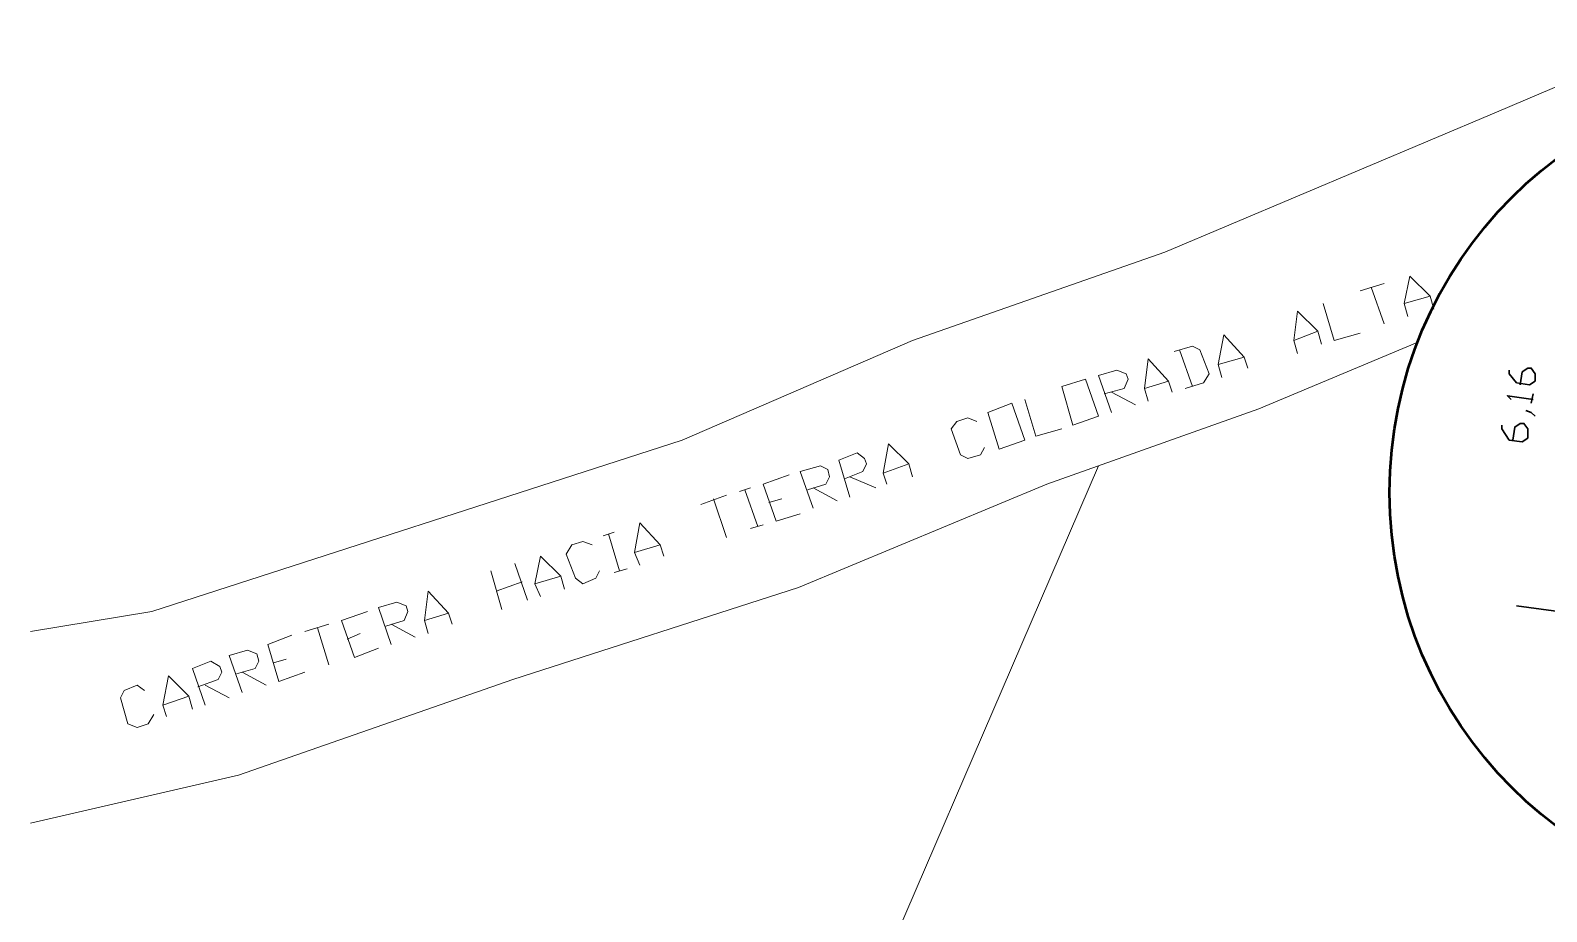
# Model space of a CAD drawing. Header units: millimetres. Extents: x 2303 to 2447, y 1812 to 2032.
# Drawn here: x 2366.52 to 2389.77, y 1892.58 to 1906.09 of the extents above; entities that cross this region are included whole.
import ezdxf

# ---------------------------------------------------------------- set-up
doc = ezdxf.new("R2010")
doc.units = ezdxf.units.MM
doc.layers.add('PDF_CVL_CUADCON_TIT', color=7, linetype='Continuous')

msp = doc.modelspace()

# ---------------------------------------------------------------- linework, layer by layer
at = {"layer": 'PDF_CVL_CUADCON_TIT', "lineweight": 9}
for points in [[(2433.872, 1924.576), (2429.298, 1922.261), (2422.181, 1918.533), (2415.206, 1915.427), (2408.767, 1912.575), (2400.804, 1909.355), (2397.952, 1908.197), (2392.727, 1906.418), (2389, 1904.837), (2383.916, 1902.691), (2380.048, 1901.335), (2376.518, 1899.81), (2368.385, 1897.184), (2366.521, 1896.873)], [(2386.91, 1902.098), (2387.277, 1902.211)], [(2387.079, 1902.154), (2387.277, 1901.589)], [(2387.644, 1901.702), (2387.588, 1901.9), (2387.672, 1902.324), (2387.983, 1902.013), (2388.039, 1901.815)], [(2386.345, 1901.9), (2386.514, 1901.335), (2386.91, 1901.448)], [(2387.588, 1901.9), (2387.983, 1902.013)], [(2385.95, 1901.138), (2385.893, 1901.335), (2385.95, 1901.787), (2386.26, 1901.476), (2386.317, 1901.279)], [(2385.893, 1901.335), (2386.26, 1901.476)], [(2387.785, 1901.307), (2385.357, 1900.29), (2382.109, 1899.133), (2378.297, 1897.551), (2373.92, 1896.139), (2369.712, 1894.671), (2366.521, 1893.936)], [(2384.227, 1900.601), (2384.509, 1900.686), (2384.594, 1900.827), (2384.453, 1901.194), (2384.34, 1901.251), (2384.058, 1901.166)], [(2384.142, 1901.194), (2384.34, 1900.629)], [(2384.792, 1900.77), (2384.735, 1900.968), (2384.82, 1901.42), (2385.131, 1901.081), (2385.187, 1900.912)], [(2383.662, 1900.403), (2383.606, 1900.601), (2383.662, 1901.053), (2383.973, 1900.714), (2384.029, 1900.545)], [(2384.735, 1900.968), (2385.131, 1901.081)], [(2383.097, 1900.234), (2382.9, 1900.799), (2383.182, 1900.883), (2383.323, 1900.827), (2383.352, 1900.742), (2383.295, 1900.601), (2382.985, 1900.516)], [(2383.097, 1900.545), (2383.465, 1900.347)], [(2383.606, 1900.601), (2383.973, 1900.714)], [(2381.77, 1900.432), (2381.94, 1899.867), (2382.335, 1899.98)], [(2381.149, 1899.697), (2381.092, 1899.584), (2380.895, 1899.528), (2380.782, 1899.584), (2380.641, 1899.98), (2380.725, 1900.093), (2380.895, 1900.149), (2381.036, 1900.093)], [(2379.087, 1898.935), (2378.918, 1899.5), (2379.2, 1899.613), (2379.313, 1899.528), (2379.342, 1899.443), (2379.285, 1899.33), (2379.003, 1899.217)], [(2379.652, 1899.133), (2379.596, 1899.302), (2379.68, 1899.754), (2379.991, 1899.443), (2380.048, 1899.246)], [(2382.9, 1899.415), (2378.325, 1888.797), (2391.541, 1887.018), (2392.332, 1888.938), (2394.902, 1888.486), (2395.664, 1890.265), (2394.309, 1890.83), (2395.128, 1892.75)], [(2378.523, 1898.765), (2378.325, 1899.33), (2378.636, 1899.415), (2378.749, 1899.358), (2378.777, 1899.246), (2378.72, 1899.133), (2378.438, 1899.048)], [(2379.596, 1899.302), (2379.991, 1899.443)], [(2378.325, 1898.681), (2377.958, 1898.568), (2377.76, 1899.133), (2378.156, 1899.274)], [(2379.087, 1899.246), (2379.483, 1899.076)], [(2376.8, 1898.822), (2377.195, 1898.963)], [(2376.998, 1898.907), (2377.195, 1898.314)], [(2377.393, 1899.02), (2377.563, 1899.076)], [(2377.478, 1899.048), (2377.675, 1898.483)], [(2377.845, 1898.85), (2378.043, 1898.907)], [(2378.523, 1899.076), (2378.89, 1898.878)], [(2375.868, 1897.89), (2375.783, 1898.088), (2375.868, 1898.54), (2376.179, 1898.201), (2376.235, 1898.031)], [(2377.563, 1898.455), (2377.76, 1898.511)], [(2375.247, 1897.805), (2375.19, 1897.692), (2374.993, 1897.608), (2374.88, 1897.692), (2374.739, 1898.059), (2374.823, 1898.201), (2374.993, 1898.257), (2375.134, 1898.201)], [(2375.303, 1898.342), (2375.473, 1898.398)], [(2375.388, 1898.37), (2375.557, 1897.805)], [(2375.783, 1898.088), (2376.179, 1898.201)], [(2374.343, 1897.41), (2374.258, 1897.608), (2374.343, 1898.031), (2374.654, 1897.721), (2374.71, 1897.523)], [(2373.75, 1897.212), (2373.581, 1897.805)], [(2373.948, 1897.918), (2374.146, 1897.353)], [(2374.258, 1897.608), (2374.654, 1897.721)], [(2375.473, 1897.777), (2375.67, 1897.834)], [(2372.621, 1896.845), (2372.564, 1897.043), (2372.621, 1897.495), (2372.931, 1897.156), (2372.988, 1896.986)], [(2373.665, 1897.495), (2374.061, 1897.636)], [(2372.056, 1896.676), (2371.858, 1897.241), (2372.14, 1897.325), (2372.282, 1897.269), (2372.31, 1897.184), (2372.253, 1897.043), (2371.971, 1896.958)], [(2371.858, 1896.619), (2371.491, 1896.478), (2371.293, 1897.043), (2371.689, 1897.184)], [(2372.564, 1897.043), (2372.931, 1897.156)], [(2370.729, 1896.252), (2370.333, 1896.111), (2370.164, 1896.676), (2370.531, 1896.817)], [(2370.729, 1896.873), (2371.096, 1896.986)], [(2370.926, 1896.93), (2371.096, 1896.365)], [(2371.378, 1896.76), (2371.576, 1896.845)], [(2372.056, 1896.986), (2372.423, 1896.789)], [(2369.768, 1895.941), (2369.571, 1896.506), (2369.853, 1896.591), (2369.994, 1896.535), (2370.023, 1896.422), (2369.966, 1896.309), (2369.684, 1896.224)], [(2369.204, 1895.744), (2369.006, 1896.309), (2369.288, 1896.422), (2369.429, 1896.337), (2369.458, 1896.252), (2369.401, 1896.139), (2369.091, 1896.026)], [(2370.248, 1896.393), (2370.446, 1896.45)], [(2368.611, 1895.574), (2368.554, 1895.744), (2368.639, 1896.196), (2368.949, 1895.885), (2369.006, 1895.687)], [(2369.768, 1896.252), (2370.135, 1896.054)], [(2368.413, 1895.603), (2368.328, 1895.461), (2368.159, 1895.405), (2368.018, 1895.461), (2367.905, 1895.857), (2367.961, 1895.97), (2368.159, 1896.054), (2368.272, 1895.97)], [(2368.554, 1895.744), (2368.949, 1895.885)], [(2369.204, 1896.054), (2369.571, 1895.857)]]:
    msp.add_lwpolyline(points, dxfattribs=at)
for points in [[(2382.504, 1900.036), (2382.335, 1900.629), (2382.702, 1900.742), (2382.9, 1900.177)], [(2381.375, 1899.669), (2381.205, 1900.234), (2381.573, 1900.375), (2381.77, 1899.81)]]:
    msp.add_lwpolyline(points, close=True, dxfattribs=at)
at = {"layer": 'PDF_CVL_CUADCON_TIT', "lineweight": 30}
for points in [[(2389.367, 1900.658), (2389.395, 1900.855), (2389.48, 1900.912), (2389.536, 1900.912), (2389.593, 1900.827), (2389.593, 1900.714), (2389.508, 1900.658), (2389.31, 1900.686), (2389.197, 1900.827), (2389.197, 1900.883)], [(2389.536, 1900.375), (2389.564, 1900.516)], [(2389.225, 1900.432), (2389.169, 1900.488), (2389.564, 1900.432)], [(2389.254, 1899.81), (2389.282, 1900.008), (2389.367, 1900.064), (2389.423, 1900.064), (2389.48, 1899.98), (2389.48, 1899.839), (2389.395, 1899.782), (2389.197, 1899.81), (2389.084, 1899.98), (2389.084, 1900.036)], [(2389.451, 1900.262), (2389.536, 1900.234), (2389.593, 1900.177)], [(2391.202, 1897.015), (2389.31, 1897.269)]]:
    msp.add_lwpolyline(points, dxfattribs=at)
at = {"layer": 'PDF_CVL_CUADCON_TIT', "lineweight": 50}
msp.add_circle((2393.758, 1899.005), 6.396, dxfattribs=at)

doc.saveas('drawing.dxf')
